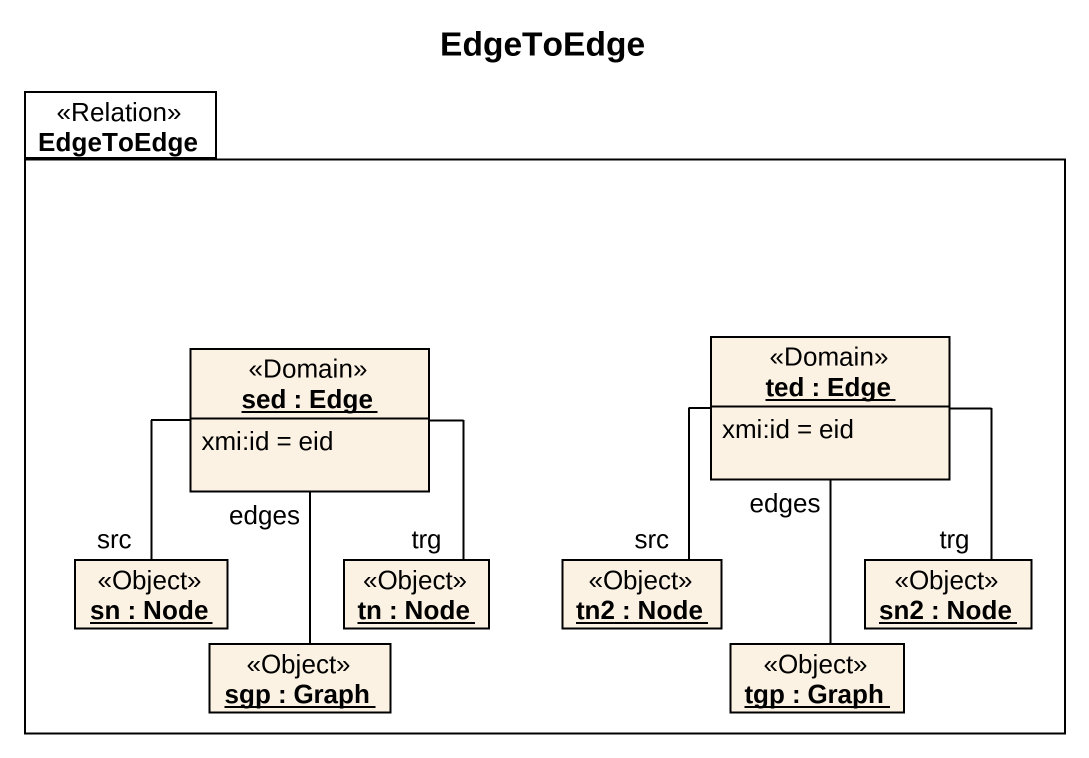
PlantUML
@startuml
title EdgeToEdge
hide circle
hide empty members
package EdgeToEdge <<Relation>> {
  object "ted : Edge" as ted <<Domain>> {
    xmi:id = eid
  }
  object "sed : Edge" as sed <<Domain>> {
    xmi:id = eid
  }
  object "sn : Node" as sn <<Object>>
  object "sgp : Graph" as sgp <<Object>>
  object "tn : Node" as tn <<Object>>
  object "tn2 : Node" as tn2 <<Object>>
  object "tgp : Graph" as tgp <<Object>>
  object "sn2 : Node" as sn2 <<Object>>
}
ted -- tn2 : src
ted -- tgp : edges
ted -- sn2 : trg
sed -- sn : src
sed -- sgp : edges
sed -- tn : trg
@enduml
